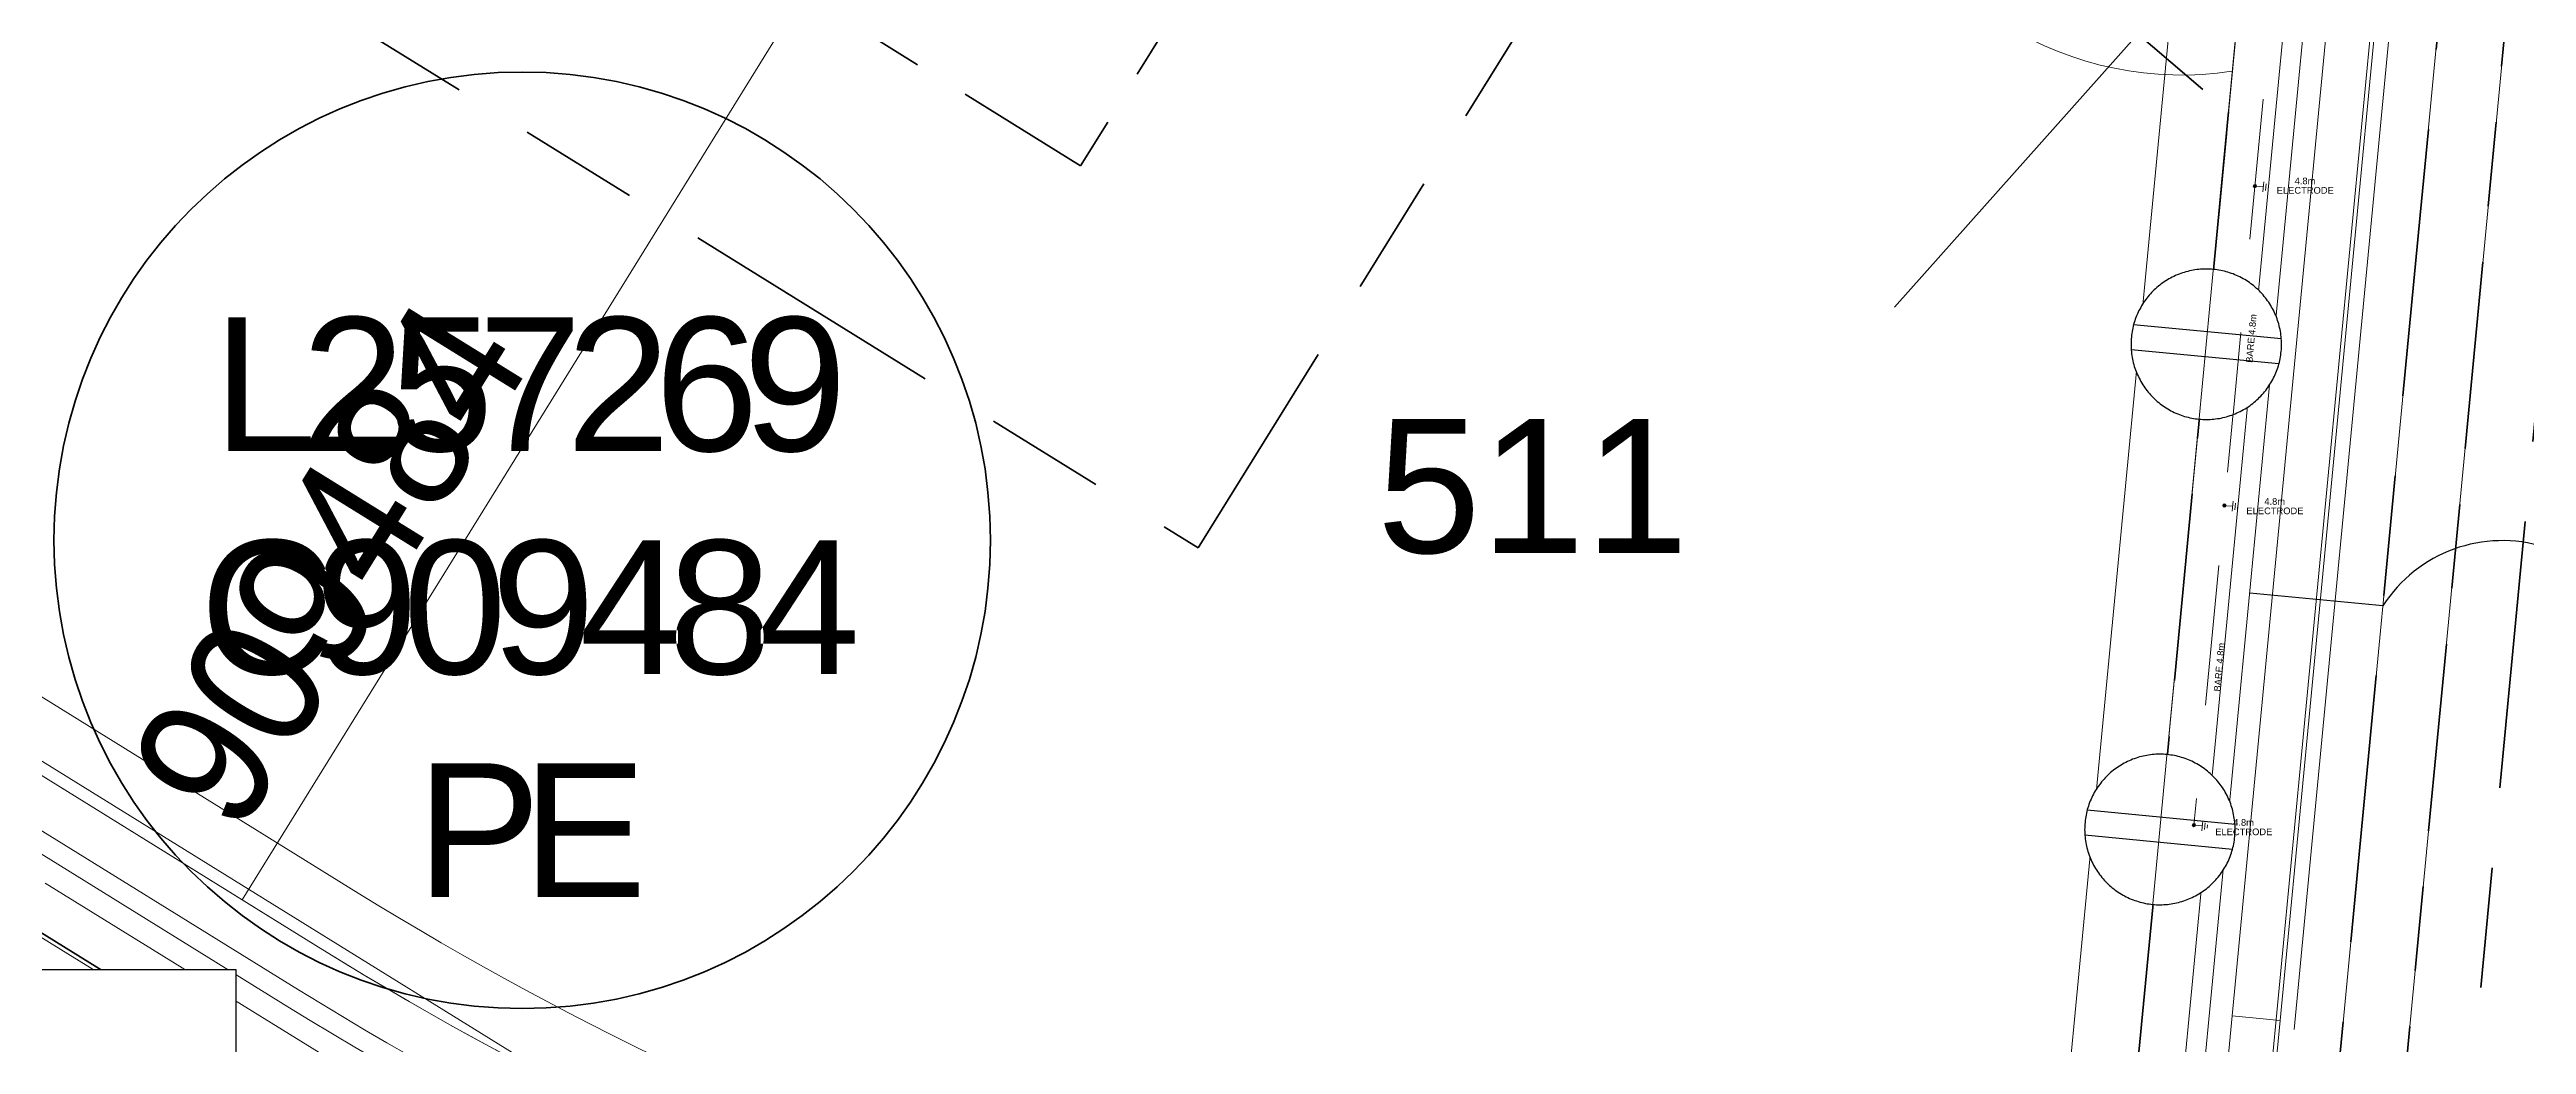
# Model space of a CAD drawing. Header units: metres. Extents: x 0 to 309348, y 0 to 6272736.
# Drawn here: x 308978.92 to 309015.95, y 6271904.44 to 6271919.31 of the extents above; entities that cross this region are included whole.
import ezdxf
from ezdxf.enums import TextEntityAlignment as Align

# ---------------------------------------------------------------- set-up
doc = ezdxf.new("R2010")
doc.units = ezdxf.units.M
for name, pattern in [('Cable Exist UG', [8.2, 4, -1.2, 1.8, -1.2]), ('Dash', [5, 3, -2]), ('PHANTOM', [2.5, 1.25, -0.25, 0.25, -0.25, 0.25, -0.25])]:
    doc.linetypes.add(name, pattern=pattern)
doc.layers.get('0').update_dxf_attribs({"color": 6})
for name, color, linetype, lineweight in [('_User Miscellaneous1', 30, 'Continuous', 13), ('_User Miscellaneous7', 3, 'Continuous', 13), ('_User Miscellaneous9', 211, 'Continuous', 13), ('_User_HV_Exist', 1, 'Continuous', 35), ('_User_LV_Exist', 5, 'Continuous', 35), ('Cadastre Developer_SP_NEW', 92, 'Continuous', 15)]:
    doc.layers.add(name, color=color, linetype=linetype, lineweight=lineweight)
doc.layers.add('_User Miscellaneous10', color=252, linetype='Continuous', lineweight=13, plot=False, transparency=0.85)
for name, color, linetype in [('Equip_SP_LV_NEW', 2, 'Continuous'), ('Services_SP_NEW_R4', 2, 'Continuous'), ('SupportsUG_SP_LV_SL_NEW', 2, 'Continuous')]:
    doc.layers.add(name, color=color, linetype=linetype)
doc.styles.add('ARIAL', font='arial.ttf', dxfattribs={"height": 2})
doc.styles.get("Standard").update_dxf_attribs({"font": 'arial.ttf'})
doc.linetypes.add('Cable 4', pattern='A,5.25,-0.1,["o",Standard,S=2,R=0,X=0.2,Y=-0.7],-2', length=7.35)
doc.linetypes.add('IE Trench HV', pattern='A,5,-0.2,["/",Standard,S=2,R=0,X=0.5,Y=-1],-2', length=7.2)

# ---------------------------------------------------------------- blocks, each defined once
blk = doc.blocks.new('*U335')
at = {"layer": 'Equip_SP_LV_NEW', "flags": 9}
for tag, p in [('ACTUAL_STATUS', (0, 0)), ('CONSTRUCTED_VOLTAGE', (0, -0.2)), ('NO_PHASES', (0, -0.4)), ('OPERATING_VOLTAGE', (0, -0.6)), ('ORIENTATION', (0, -0.8)), ('OWNED_BY', (0, -1)), ('STATE', (0, -1.2)), ('SWITCH_TYPE', (0, -1.4)), ('USAGE', (0, -1.6)), ('NOTES', (0, -1.8))]:
    blk.add_attdef(tag, text='', height=0.2, dxfattribs=at).set_placement(p, align=Align.MIDDLE_LEFT)
at = {"layer": 'Equip_SP_LV_NEW', "flags": 1}
blk.add_attdef('Z', (0, 0), '', height=0.2, dxfattribs=at)
blk.add_wipeout([(0.24, 2.507), (0.267, 2.505), (0.295, 2.503), (0.322, 2.502), (0.35, 2.502), (0.377, 2.502), (0.405, 2.503), (0.433, 2.505), (0.46, 2.508), (0.487, 2.511), (0.515, 2.515), (0.542, 2.519), (0.569, 2.524), (0.596, 2.53), (0.623, 2.536), (0.65, 2.543), (0.676, 2.551), (0.703, 2.56), (0.729, 2.569), (0.754, 2.578), (0.78, 2.589), (0.805, 2.6), (0.83, 2.611), (0.855, 2.623), (0.88, 2.636), (0.904, 2.65), (0.928, 2.664), (0.951, 2.678), (0.974, 2.693), (0.997, 2.709), (1.019, 2.725), (1.041, 2.742), (1.063, 2.759), (1.084, 2.777), (1.104, 2.795), (1.125, 2.814), (1.144, 2.834), (1.164, 2.853), (1.182, 2.874), (1.201, 2.895), (1.218, 2.916), (1.235, 2.937), (1.252, 2.959), (1.268, 2.982), (1.284, 3.005), (1.299, 3.028), (1.313, 3.051), (1.327, 3.075), (1.34, 3.099), (1.353, 3.124), (1.365, 3.149), (1.376, 3.174), (1.387, 3.199), (1.397, 3.225), (1.407, 3.251), (1.416, 3.277), (1.424, 3.303), (1.432, 3.33), (1.439, 3.357), (1.445, 3.384), (1.451, 3.411), (1.456, 3.438), (1.46, 3.465), (1.463, 3.492), (1.466, 3.52), (1.469, 3.547), (1.47, 3.575), (1.471, 3.603), (1.472, 3.63), (1.471, 3.658), (1.47, 3.685), (1.468, 3.713), (1.466, 3.74), (1.463, 3.768), (1.459, 3.795), (1.454, 3.822), (1.449, 3.85), (1.443, 3.877), (1.437, 3.903), (1.43, 3.93), (1.422, 3.957), (1.414, 3.983), (1.405, 4.009), (1.395, 4.035), (1.385, 4.06), (1.374, 4.086), (1.362, 4.111), (1.35, 4.136), (1.337, 4.16), (1.324, 4.184), (1.31, 4.208), (1.295, 4.231), (1.28, 4.255), (1.264, 4.277), (1.248, 4.3), (1.231, 4.322), (1.214, 4.343), (1.196, 4.364), (1.178, 4.385), (1.159, 4.405), (1.14, 4.425), (1.12, 4.444), (1.1, 4.463), (1.079, 4.481), (1.058, 4.499), (1.036, 4.516), (1.014, 4.532), (0.992, 4.549), (0.969, 4.564), (0.946, 4.579), (0.922, 4.593), (0.898, 4.607), (0.874, 4.621), (0.849, 4.633), (0.825, 4.645), (0.799, 4.657), (0.774, 4.667), (0.748, 4.678), (0.722, 4.687), (0.696, 4.696), (0.67, 4.704), (0.643, 4.712), (0.617, 4.719), (0.59, 4.725), (0.563, 4.731), (0.536, 4.736), (0.508, 4.74), (0.481, 4.744), (0.454, 4.747), (0.426, 4.749), (0.398, 4.751), (0.371, 4.752), (0.343, 4.752), (0.316, 4.751), (0.288, 4.75), (0.26, 4.749), (0.233, 4.746), (0.206, 4.743), (0.178, 4.739), (0.151, 4.735), (0.124, 4.73), (0.097, 4.724), (0.07, 4.717), (0.043, 4.71), (0.017, 4.702), (-0.009, 4.694), (-0.036, 4.685), (-0.061, 4.675), (-0.087, 4.665), (-0.112, 4.654), (-0.137, 4.642), (-0.162, 4.63), (-0.187, 4.617), (-0.211, 4.604), (-0.235, 4.59), (-0.258, 4.576), (-0.281, 4.56), (-0.304, 4.545), (-0.326, 4.528), (-0.348, 4.512), (-0.37, 4.494), (-0.391, 4.477), (-0.411, 4.458), (-0.432, 4.439), (-0.451, 4.42), (-0.471, 4.4), (-0.489, 4.38), (-0.507, 4.359), (-0.525, 4.338), (-0.542, 4.316), (-0.559, 4.294), (-0.575, 4.272), (-0.591, 4.249), (-0.606, 4.226), (-0.62, 4.202), (-0.634, 4.178), (-0.647, 4.154), (-0.66, 4.13), (-0.672, 4.105), (-0.683, 4.08), (-0.694, 4.054), (-0.704, 4.029), (-0.714, 4.003), (-0.723, 3.977), (-0.731, 3.95), (-0.739, 3.924), (-0.746, 3.897), (-0.752, 3.87), (-0.758, 3.843), (-0.762, 3.816), (-0.767, 3.789), (-0.77, 3.761), (-0.773, 3.734), (-0.776, 3.706), (-0.777, 3.679), (-0.778, 3.651), (-0.778, 3.624), (-0.778, 3.596), (-0.777, 3.568), (-0.775, 3.541), (-0.773, 3.513), (-0.77, 3.486), (-0.766, 3.459), (-0.761, 3.431), (-0.756, 3.404), (-0.75, 3.377), (-0.744, 3.35), (-0.737, 3.324), (-0.729, 3.297), (-0.721, 3.271), (-0.712, 3.245), (-0.702, 3.219), (-0.692, 3.193), (-0.681, 3.168), (-0.669, 3.143), (-0.657, 3.118), (-0.644, 3.094), (-0.631, 3.069), (-0.617, 3.046), (-0.602, 3.022), (-0.587, 2.999), (-0.571, 2.976), (-0.555, 2.954), (-0.538, 2.932), (-0.521, 2.911), (-0.503, 2.89), (-0.485, 2.869), (-0.466, 2.849), (-0.447, 2.829), (-0.427, 2.81), (-0.407, 2.791), (-0.386, 2.773), (-0.365, 2.755), (-0.343, 2.738), (-0.321, 2.721), (-0.299, 2.705), (-0.276, 2.69), (-0.253, 2.675), (-0.229, 2.66), (-0.205, 2.646), (-0.181, 2.633), (-0.156, 2.62), (-0.132, 2.608), (-0.106, 2.597), (-0.081, 2.586), (-0.055, 2.576), (-0.029, 2.567), (-0.003, 2.558), (0.023, 2.549), (0.05, 2.542), (0.076, 2.535), (0.103, 2.528), (0.13, 2.523), (0.157, 2.518), (0.185, 2.514), (0.212, 2.51)]).dxf.layer = 'Equip_SP_LV_NEW'
at = {"layer": 'Equip_SP_LV_NEW'}
for p, q in [((1.469, 3.708), (-0.74, 3.919)), ((1.433, 3.335), (-0.777, 3.546))]:
    blk.add_line(p, q, dxfattribs=at)
at = {"layer": 'Equip_SP_LV_NEW', "flags": 128}
blk.add_lwpolyline([(-0.773, 3.734), (-0.776, 3.706), (-0.777, 3.679), (-0.778, 3.651), (-0.778, 3.624), (-0.778, 3.596), (-0.777, 3.568), (-0.775, 3.541), (-0.773, 3.513), (-0.77, 3.486), (-0.766, 3.459), (-0.761, 3.431), (-0.756, 3.404), (-0.75, 3.377), (-0.744, 3.35), (-0.737, 3.324), (-0.729, 3.297), (-0.721, 3.271), (-0.712, 3.245), (-0.702, 3.219), (-0.692, 3.193), (-0.681, 3.168), (-0.669, 3.143), (-0.657, 3.118), (-0.644, 3.094), (-0.631, 3.069), (-0.617, 3.046), (-0.602, 3.022), (-0.587, 2.999), (-0.571, 2.976), (-0.555, 2.954), (-0.538, 2.932), (-0.521, 2.911), (-0.503, 2.89), (-0.485, 2.869), (-0.466, 2.849), (-0.447, 2.829), (-0.427, 2.81), (-0.407, 2.791), (-0.386, 2.773), (-0.365, 2.755), (-0.343, 2.738), (-0.321, 2.721), (-0.299, 2.705), (-0.276, 2.69), (-0.253, 2.675), (-0.229, 2.66), (-0.205, 2.646), (-0.181, 2.633), (-0.156, 2.62), (-0.132, 2.608), (-0.106, 2.597), (-0.081, 2.586), (-0.055, 2.576), (-0.029, 2.567), (-0.003, 2.558), (0.023, 2.549), (0.05, 2.542), (0.076, 2.535), (0.103, 2.528), (0.13, 2.523), (0.157, 2.518), (0.185, 2.514), (0.212, 2.51), (0.24, 2.507), (0.267, 2.505), (0.295, 2.503), (0.322, 2.502), (0.35, 2.502), (0.377, 2.502), (0.405, 2.503), (0.433, 2.505), (0.46, 2.508), (0.487, 2.511), (0.515, 2.515), (0.542, 2.519), (0.569, 2.524), (0.596, 2.53), (0.623, 2.536), (0.65, 2.543), (0.676, 2.551), (0.703, 2.56), (0.729, 2.569), (0.754, 2.578), (0.78, 2.589), (0.805, 2.6), (0.83, 2.611), (0.855, 2.623), (0.88, 2.636), (0.904, 2.65), (0.928, 2.664), (0.951, 2.678), (0.974, 2.693), (0.997, 2.709), (1.019, 2.725), (1.041, 2.742), (1.063, 2.759), (1.084, 2.777), (1.104, 2.795), (1.125, 2.814), (1.144, 2.834), (1.164, 2.853), (1.182, 2.874), (1.201, 2.895), (1.218, 2.916), (1.235, 2.937), (1.252, 2.959), (1.268, 2.982), (1.284, 3.005), (1.299, 3.028), (1.313, 3.051), (1.327, 3.075), (1.34, 3.099), (1.353, 3.124), (1.365, 3.149), (1.376, 3.174), (1.387, 3.199), (1.397, 3.225), (1.407, 3.251), (1.416, 3.277), (1.424, 3.303), (1.432, 3.33), (1.439, 3.357), (1.445, 3.384), (1.451, 3.411), (1.456, 3.438), (1.46, 3.465), (1.463, 3.492), (1.466, 3.52), (1.469, 3.547), (1.47, 3.575), (1.471, 3.603), (1.472, 3.63), (1.471, 3.658), (1.47, 3.685), (1.468, 3.713), (1.466, 3.74), (1.463, 3.768), (1.459, 3.795), (1.454, 3.822), (1.449, 3.85), (1.443, 3.877), (1.437, 3.903), (1.43, 3.93), (1.422, 3.957), (1.414, 3.983), (1.405, 4.009), (1.395, 4.035), (1.385, 4.06), (1.374, 4.086), (1.362, 4.111), (1.35, 4.136), (1.337, 4.16), (1.324, 4.184), (1.31, 4.208), (1.295, 4.231), (1.28, 4.255), (1.264, 4.277), (1.248, 4.3), (1.231, 4.322), (1.214, 4.343), (1.196, 4.364), (1.178, 4.385), (1.159, 4.405), (1.14, 4.425), (1.12, 4.444), (1.1, 4.463), (1.079, 4.481), (1.058, 4.499), (1.036, 4.516), (1.014, 4.532), (0.992, 4.549), (0.969, 4.564), (0.946, 4.579), (0.922, 4.593), (0.898, 4.607), (0.874, 4.621), (0.849, 4.633), (0.825, 4.645), (0.799, 4.657), (0.774, 4.667), (0.748, 4.678), (0.722, 4.687), (0.696, 4.696), (0.67, 4.704), (0.643, 4.712), (0.617, 4.719), (0.59, 4.725), (0.563, 4.731), (0.536, 4.736), (0.508, 4.74), (0.481, 4.744), (0.454, 4.747), (0.426, 4.749), (0.398, 4.751), (0.371, 4.752), (0.343, 4.752), (0.316, 4.751), (0.288, 4.75), (0.26, 4.749), (0.233, 4.746), (0.206, 4.743), (0.178, 4.739), (0.151, 4.735), (0.124, 4.73), (0.097, 4.724), (0.07, 4.717), (0.043, 4.71), (0.017, 4.702), (-0.009, 4.694), (-0.036, 4.685), (-0.061, 4.675), (-0.087, 4.665), (-0.112, 4.654), (-0.137, 4.642), (-0.162, 4.63), (-0.187, 4.617), (-0.211, 4.604), (-0.235, 4.59), (-0.258, 4.576), (-0.281, 4.56), (-0.304, 4.545), (-0.326, 4.528), (-0.348, 4.512), (-0.37, 4.494), (-0.391, 4.477), (-0.411, 4.458), (-0.432, 4.439), (-0.451, 4.42), (-0.471, 4.4), (-0.489, 4.38), (-0.507, 4.359), (-0.525, 4.338), (-0.542, 4.316), (-0.559, 4.294), (-0.575, 4.272), (-0.591, 4.249), (-0.606, 4.226), (-0.62, 4.202), (-0.634, 4.178), (-0.647, 4.154), (-0.66, 4.13), (-0.672, 4.105), (-0.683, 4.08), (-0.694, 4.054), (-0.704, 4.029), (-0.714, 4.003), (-0.723, 3.977), (-0.731, 3.95), (-0.739, 3.924), (-0.746, 3.897), (-0.752, 3.87), (-0.758, 3.843), (-0.762, 3.816), (-0.767, 3.789), (-0.77, 3.761)], close=True, dxfattribs=at)
blk = doc.blocks.new('*U336')
at = {"layer": 'Equip_SP_LV_NEW', "flags": 9}
for tag, p in [('ACTUAL_STATUS', (0, 0)), ('CONSTRUCTED_VOLTAGE', (0, -0.2)), ('NO_PHASES', (0, -0.4)), ('OPERATING_VOLTAGE', (0, -0.6)), ('ORIENTATION', (0, -0.8)), ('OWNED_BY', (0, -1)), ('STATE', (0, -1.2)), ('SWITCH_TYPE', (0, -1.4)), ('USAGE', (0, -1.6)), ('NOTES', (0, -1.8))]:
    blk.add_attdef(tag, text='', height=0.2, dxfattribs=at).set_placement(p, align=Align.MIDDLE_LEFT)
at = {"layer": 'Equip_SP_LV_NEW', "flags": 1}
blk.add_attdef('Z', (0, 0), '', height=0.2, dxfattribs=at)
blk.add_wipeout([(-0.24, -2.507), (-0.267, -2.505), (-0.295, -2.503), (-0.322, -2.502), (-0.35, -2.502), (-0.377, -2.502), (-0.405, -2.503), (-0.433, -2.505), (-0.46, -2.508), (-0.487, -2.511), (-0.515, -2.515), (-0.542, -2.519), (-0.569, -2.524), (-0.596, -2.53), (-0.623, -2.536), (-0.65, -2.543), (-0.676, -2.551), (-0.703, -2.56), (-0.729, -2.569), (-0.754, -2.578), (-0.78, -2.589), (-0.805, -2.6), (-0.83, -2.611), (-0.855, -2.623), (-0.88, -2.636), (-0.904, -2.65), (-0.928, -2.664), (-0.951, -2.678), (-0.974, -2.693), (-0.997, -2.709), (-1.019, -2.725), (-1.041, -2.742), (-1.063, -2.759), (-1.084, -2.777), (-1.104, -2.795), (-1.125, -2.814), (-1.144, -2.834), (-1.164, -2.853), (-1.182, -2.874), (-1.201, -2.895), (-1.218, -2.916), (-1.235, -2.937), (-1.252, -2.959), (-1.268, -2.982), (-1.284, -3.005), (-1.299, -3.028), (-1.313, -3.051), (-1.327, -3.075), (-1.34, -3.099), (-1.353, -3.124), (-1.365, -3.149), (-1.376, -3.174), (-1.387, -3.199), (-1.397, -3.225), (-1.407, -3.251), (-1.416, -3.277), (-1.424, -3.303), (-1.432, -3.33), (-1.439, -3.357), (-1.445, -3.384), (-1.451, -3.411), (-1.456, -3.438), (-1.46, -3.465), (-1.463, -3.492), (-1.466, -3.52), (-1.469, -3.547), (-1.47, -3.575), (-1.471, -3.603), (-1.472, -3.63), (-1.471, -3.658), (-1.47, -3.685), (-1.468, -3.713), (-1.466, -3.74), (-1.463, -3.768), (-1.459, -3.795), (-1.454, -3.822), (-1.449, -3.85), (-1.443, -3.877), (-1.437, -3.903), (-1.43, -3.93), (-1.422, -3.957), (-1.414, -3.983), (-1.405, -4.009), (-1.395, -4.035), (-1.385, -4.06), (-1.374, -4.086), (-1.362, -4.111), (-1.35, -4.136), (-1.337, -4.16), (-1.324, -4.184), (-1.31, -4.208), (-1.295, -4.231), (-1.28, -4.255), (-1.264, -4.277), (-1.248, -4.3), (-1.231, -4.322), (-1.214, -4.343), (-1.196, -4.364), (-1.178, -4.385), (-1.159, -4.405), (-1.14, -4.425), (-1.12, -4.444), (-1.1, -4.463), (-1.079, -4.481), (-1.058, -4.499), (-1.036, -4.516), (-1.014, -4.532), (-0.992, -4.549), (-0.969, -4.564), (-0.946, -4.579), (-0.922, -4.593), (-0.898, -4.607), (-0.874, -4.621), (-0.849, -4.633), (-0.825, -4.645), (-0.799, -4.657), (-0.774, -4.667), (-0.748, -4.678), (-0.722, -4.687), (-0.696, -4.696), (-0.67, -4.704), (-0.643, -4.712), (-0.617, -4.719), (-0.59, -4.725), (-0.563, -4.731), (-0.536, -4.736), (-0.508, -4.74), (-0.481, -4.744), (-0.454, -4.747), (-0.426, -4.749), (-0.398, -4.751), (-0.371, -4.752), (-0.343, -4.752), (-0.316, -4.751), (-0.288, -4.75), (-0.26, -4.749), (-0.233, -4.746), (-0.206, -4.743), (-0.178, -4.739), (-0.151, -4.735), (-0.124, -4.73), (-0.097, -4.724), (-0.07, -4.717), (-0.043, -4.71), (-0.017, -4.702), (0.009, -4.694), (0.036, -4.685), (0.061, -4.675), (0.087, -4.665), (0.112, -4.654), (0.137, -4.642), (0.162, -4.63), (0.187, -4.617), (0.211, -4.604), (0.235, -4.59), (0.258, -4.576), (0.281, -4.56), (0.304, -4.545), (0.326, -4.528), (0.348, -4.512), (0.37, -4.494), (0.391, -4.477), (0.411, -4.458), (0.432, -4.439), (0.451, -4.42), (0.471, -4.4), (0.489, -4.38), (0.507, -4.359), (0.525, -4.338), (0.542, -4.316), (0.559, -4.294), (0.575, -4.272), (0.591, -4.249), (0.606, -4.226), (0.62, -4.202), (0.634, -4.178), (0.647, -4.154), (0.66, -4.13), (0.672, -4.105), (0.683, -4.08), (0.694, -4.054), (0.704, -4.029), (0.714, -4.003), (0.723, -3.977), (0.731, -3.95), (0.739, -3.924), (0.746, -3.897), (0.752, -3.87), (0.758, -3.843), (0.762, -3.816), (0.767, -3.789), (0.77, -3.761), (0.773, -3.734), (0.776, -3.706), (0.777, -3.679), (0.778, -3.651), (0.778, -3.624), (0.778, -3.596), (0.777, -3.568), (0.775, -3.541), (0.773, -3.513), (0.77, -3.486), (0.766, -3.459), (0.761, -3.431), (0.756, -3.404), (0.75, -3.377), (0.744, -3.35), (0.737, -3.324), (0.729, -3.297), (0.721, -3.271), (0.712, -3.245), (0.702, -3.219), (0.692, -3.193), (0.681, -3.168), (0.669, -3.143), (0.657, -3.118), (0.644, -3.094), (0.631, -3.069), (0.617, -3.046), (0.602, -3.022), (0.587, -2.999), (0.571, -2.976), (0.555, -2.954), (0.538, -2.932), (0.521, -2.911), (0.503, -2.89), (0.485, -2.869), (0.466, -2.849), (0.447, -2.829), (0.427, -2.81), (0.407, -2.791), (0.386, -2.773), (0.365, -2.755), (0.343, -2.738), (0.321, -2.721), (0.299, -2.705), (0.276, -2.69), (0.253, -2.675), (0.229, -2.66), (0.205, -2.646), (0.181, -2.633), (0.156, -2.62), (0.132, -2.608), (0.106, -2.597), (0.081, -2.586), (0.055, -2.576), (0.029, -2.567), (0.003, -2.558), (-0.023, -2.549), (-0.05, -2.542), (-0.076, -2.535), (-0.103, -2.528), (-0.13, -2.523), (-0.157, -2.518), (-0.185, -2.514), (-0.212, -2.51)]).dxf.layer = 'Equip_SP_LV_NEW'
at = {"layer": 'Equip_SP_LV_NEW'}
for p, q in [((-1.433, -3.335), (0.777, -3.546)), ((-1.469, -3.708), (0.74, -3.919))]:
    blk.add_line(p, q, dxfattribs=at)
at = {"layer": 'Equip_SP_LV_NEW', "flags": 128}
blk.add_lwpolyline([(0.773, -3.734), (0.776, -3.706), (0.777, -3.679), (0.778, -3.651), (0.778, -3.624), (0.778, -3.596), (0.777, -3.568), (0.775, -3.541), (0.773, -3.513), (0.77, -3.486), (0.766, -3.459), (0.761, -3.431), (0.756, -3.404), (0.75, -3.377), (0.744, -3.35), (0.737, -3.324), (0.729, -3.297), (0.721, -3.271), (0.712, -3.245), (0.702, -3.219), (0.692, -3.193), (0.681, -3.168), (0.669, -3.143), (0.657, -3.118), (0.644, -3.094), (0.631, -3.069), (0.617, -3.046), (0.602, -3.022), (0.587, -2.999), (0.571, -2.976), (0.555, -2.954), (0.538, -2.932), (0.521, -2.911), (0.503, -2.89), (0.485, -2.869), (0.466, -2.849), (0.447, -2.829), (0.427, -2.81), (0.407, -2.791), (0.386, -2.773), (0.365, -2.755), (0.343, -2.738), (0.321, -2.721), (0.299, -2.705), (0.276, -2.69), (0.253, -2.675), (0.229, -2.66), (0.205, -2.646), (0.181, -2.633), (0.156, -2.62), (0.132, -2.608), (0.106, -2.597), (0.081, -2.586), (0.055, -2.576), (0.029, -2.567), (0.003, -2.558), (-0.023, -2.549), (-0.05, -2.542), (-0.076, -2.535), (-0.103, -2.528), (-0.13, -2.523), (-0.157, -2.518), (-0.185, -2.514), (-0.212, -2.51), (-0.24, -2.507), (-0.267, -2.505), (-0.295, -2.503), (-0.322, -2.502), (-0.35, -2.502), (-0.377, -2.502), (-0.405, -2.503), (-0.433, -2.505), (-0.46, -2.508), (-0.487, -2.511), (-0.515, -2.515), (-0.542, -2.519), (-0.569, -2.524), (-0.596, -2.53), (-0.623, -2.536), (-0.65, -2.543), (-0.676, -2.551), (-0.703, -2.56), (-0.729, -2.569), (-0.754, -2.578), (-0.78, -2.589), (-0.805, -2.6), (-0.83, -2.611), (-0.855, -2.623), (-0.88, -2.636), (-0.904, -2.65), (-0.928, -2.664), (-0.951, -2.678), (-0.974, -2.693), (-0.997, -2.709), (-1.019, -2.725), (-1.041, -2.742), (-1.063, -2.759), (-1.084, -2.777), (-1.104, -2.795), (-1.125, -2.814), (-1.144, -2.834), (-1.164, -2.853), (-1.182, -2.874), (-1.201, -2.895), (-1.218, -2.916), (-1.235, -2.937), (-1.252, -2.959), (-1.268, -2.982), (-1.284, -3.005), (-1.299, -3.028), (-1.313, -3.051), (-1.327, -3.075), (-1.34, -3.099), (-1.353, -3.124), (-1.365, -3.149), (-1.376, -3.174), (-1.387, -3.199), (-1.397, -3.225), (-1.407, -3.251), (-1.416, -3.277), (-1.424, -3.303), (-1.432, -3.33), (-1.439, -3.357), (-1.445, -3.384), (-1.451, -3.411), (-1.456, -3.438), (-1.46, -3.465), (-1.463, -3.492), (-1.466, -3.52), (-1.469, -3.547), (-1.47, -3.575), (-1.471, -3.603), (-1.472, -3.63), (-1.471, -3.658), (-1.47, -3.685), (-1.468, -3.713), (-1.466, -3.74), (-1.463, -3.768), (-1.459, -3.795), (-1.454, -3.822), (-1.449, -3.85), (-1.443, -3.877), (-1.437, -3.903), (-1.43, -3.93), (-1.422, -3.957), (-1.414, -3.983), (-1.405, -4.009), (-1.395, -4.035), (-1.385, -4.06), (-1.374, -4.086), (-1.362, -4.111), (-1.35, -4.136), (-1.337, -4.16), (-1.324, -4.184), (-1.31, -4.208), (-1.295, -4.231), (-1.28, -4.255), (-1.264, -4.277), (-1.248, -4.3), (-1.231, -4.322), (-1.214, -4.343), (-1.196, -4.364), (-1.178, -4.385), (-1.159, -4.405), (-1.14, -4.425), (-1.12, -4.444), (-1.1, -4.463), (-1.079, -4.481), (-1.058, -4.499), (-1.036, -4.516), (-1.014, -4.532), (-0.992, -4.549), (-0.969, -4.564), (-0.946, -4.579), (-0.922, -4.593), (-0.898, -4.607), (-0.874, -4.621), (-0.849, -4.633), (-0.825, -4.645), (-0.799, -4.657), (-0.774, -4.667), (-0.748, -4.678), (-0.722, -4.687), (-0.696, -4.696), (-0.67, -4.704), (-0.643, -4.712), (-0.617, -4.719), (-0.59, -4.725), (-0.563, -4.731), (-0.536, -4.736), (-0.508, -4.74), (-0.481, -4.744), (-0.454, -4.747), (-0.426, -4.749), (-0.398, -4.751), (-0.371, -4.752), (-0.343, -4.752), (-0.316, -4.751), (-0.288, -4.75), (-0.26, -4.749), (-0.233, -4.746), (-0.206, -4.743), (-0.178, -4.739), (-0.151, -4.735), (-0.124, -4.73), (-0.097, -4.724), (-0.07, -4.717), (-0.043, -4.71), (-0.017, -4.702), (0.009, -4.694), (0.036, -4.685), (0.061, -4.675), (0.087, -4.665), (0.112, -4.654), (0.137, -4.642), (0.162, -4.63), (0.187, -4.617), (0.211, -4.604), (0.235, -4.59), (0.258, -4.576), (0.281, -4.56), (0.304, -4.545), (0.326, -4.528), (0.348, -4.512), (0.37, -4.494), (0.391, -4.477), (0.411, -4.458), (0.432, -4.439), (0.451, -4.42), (0.471, -4.4), (0.489, -4.38), (0.507, -4.359), (0.525, -4.338), (0.542, -4.316), (0.559, -4.294), (0.575, -4.272), (0.591, -4.249), (0.606, -4.226), (0.62, -4.202), (0.634, -4.178), (0.647, -4.154), (0.66, -4.13), (0.672, -4.105), (0.683, -4.08), (0.694, -4.054), (0.704, -4.029), (0.714, -4.003), (0.723, -3.977), (0.731, -3.95), (0.739, -3.924), (0.746, -3.897), (0.752, -3.87), (0.758, -3.843), (0.762, -3.816), (0.767, -3.789), (0.77, -3.761)], close=True, dxfattribs=at)
blk = doc.blocks.new('EARTH ELECTRODE-(SCALE-PMS LAYOUTS)')
h = blk.add_hatch(color=256)
h.dxf.hatch_style = 1
h.paths.add_polyline_path([(0.025, 0, 1), (-0.025, 0, 1)])
h = blk.add_hatch(color=256)
h.dxf.hatch_style = 1
h.paths.add_polyline_path([(0.025, 0, 1), (-0.025, 0, 1)])
for p, q in [((-0.075, -0.125), (0.075, -0.125)), ((-0.05, -0.1625), (0.05, -0.1625)), ((-0.025, -0.2), (0.025, -0.2)), ((0, -0.025), (0, -0.125))]:
    blk.add_line(p, q)
blk.add_circle((0, 0), 0.025)
blk = doc.blocks.new('*U279')
at = {"width": 0.9, "flags": 8}
blk.add_attdef('ASSET_NUM', text='', height=2, dxfattribs=at).set_placement((4, 2), align=Align.MIDDLE_LEFT)
at = {"flags": 1}
blk.add_attdef('Z', (-2.351, -1.813), '', height=0.2, rotation=270, dxfattribs=at)
at = {"flags": 9}
for tag, p in [('NOTES', (-2, -1.813)), ('SUBURB', (-1.8, -1.813)), ('STREETNAME', (-1.6, -1.813)), ('LOCATION', (-1.4, -1.813)), ('LEGEND', (-1.2, -1.813)), ('USAGE', (-1, -1.813)), ('STATE', (-0.8, -1.813)), ('OWNED_BY', (-0.6, -1.813)), ('COLUMN_TYPE', (-0.4, -1.813)), ('STREET_CODE', (-0.2, -1.813)), ('STRUCTURE_PLANT_NUMBER', (0.031, -1.813))]:
    blk.add_attdef(tag, text='', height=0.2, rotation=270, dxfattribs=at).set_placement(p, align=Align.MIDDLE_LEFT)
at = {"ltscale": 10}
blk.add_wipeout([(-1.5, -1.5), (-1.5, 1.5), (1.5, 1.5), (1.5, -1.5)], dxfattribs=at)
blk.add_lwpolyline([(-1.5, 1.5), (-1.5, -1.5), (1.5, -1.5), (1.5, 1.5)], close=True)

msp = doc.modelspace()

# ---------------------------------------------------------------- linework, layer by layer
at = {"layer": '_User Miscellaneous1', "ltscale": 0.75}
for p, q in [((309013.9195, 6271929.70381), (309011.54651, 6271904.86649)), ((309014.63624, 6271929.63533), (309012.26325, 6271904.79801)), ((308983.11864, 6271904.215), (308978.84974, 6271906.84838)), ((308982.76306, 6271903.58837), (308978.47114, 6271906.23595)), ((309011.54651, 6271904.86649), (309011.2162, 6271901.4092)), ((309011.54651, 6271904.86649), (309011.90488, 6271904.83225)), ((309012.26325, 6271904.79801), (309011.90457, 6271901.04384)), ((309012.26325, 6271904.79801), (309011.90488, 6271904.83225))]:
    msp.add_line(p, q, dxfattribs=at)
at = {"layer": '_User Miscellaneous10', "flags": 128}
for points in [[(308899.20063, 6272060.18509), (308875.25525, 6272042.00431), (309012.68734, 6271956.86647), (309014.66188, 6271951.56658, 0.0431794), (309012.56785, 6271940.16001), (309010.95729, 6271923.30288), (309008.97899, 6271902.59662), (309005.24894, 6271899.51716, -0.11791701), (308983.53033, 6271906.70142), (308936.03499, 6271936.12432), (308895.88063, 6271960.99956), (308825.77119, 6272004.43167)], [(308899.80534, 6272059.38864), (308877.0191, 6272042.08796), (309013.50493, 6271957.53632), (309015.71212, 6271951.61196, 0.04439541), (309013.56332, 6271940.0649), (309011.95276, 6271923.20777), (309009.93506, 6271902.08918), (309005.57276, 6271898.48774, -0.11998759), (308983.00406, 6271905.85111), (308935.50836, 6271935.27423), (308895.354, 6271960.14946), (308825.82868, 6272003.21972)], [(308900.41005, 6272058.5922), (308878.78295, 6272042.1716), (309014.32251, 6271958.20617), (309016.76332, 6271951.65478, 0.04564039), (309014.55878, 6271939.96979), (309012.94823, 6271923.11266), (309010.89113, 6271901.58173), (309005.90019, 6271897.4613, -0.12199489), (308982.47779, 6271905.00079), (308934.98173, 6271934.42413), (308894.82738, 6271959.29936), (308825.88616, 6272002.00777)], [(308901.01476, 6272057.79575), (308880.54681, 6272042.25525), (309015.1401, 6271958.87602), (309017.81548, 6271951.695, 0.04691551), (309015.55425, 6271939.87468), (309013.9437, 6271923.01755), (309011.84721, 6271901.07429), (309006.2311, 6271896.43774, -0.1239421), (308981.95152, 6271904.15047), (308934.45511, 6271933.57403), (308894.30075, 6271958.44927), (308825.94364, 6272000.79583)], [(308901.61947, 6272056.99931), (308882.31066, 6272042.3389), (309015.95768, 6271959.54587), (309018.86864, 6271951.73254, 0.04822202), (309016.54972, 6271939.77957), (309014.93916, 6271922.92244), (309012.80328, 6271900.56684), (309006.56538, 6271895.41695, -0.12583219), (308981.42524, 6271903.30015), (308933.92848, 6271932.72394), (308893.77412, 6271957.59917), (308826.00113, 6271999.58388)], [(308902.22418, 6272056.20286), (308884.07452, 6272042.42254), (309016.77527, 6271960.21572), (309019.92283, 6271951.76733, 0.04956123), (309017.54518, 6271939.68446), (309015.93463, 6271922.82733), (309013.75935, 6271900.0594), (309006.90291, 6271894.39885, -0.12766792), (308980.89897, 6271902.44984), (308933.40185, 6271931.87384), (308893.2475, 6271956.74907), (308826.05861, 6271998.37193)]]:
    msp.add_lwpolyline(points, format="xyb", dxfattribs=at)
at = {"layer": '_User Miscellaneous10', "color": 4, "flags": 128}
msp.add_lwpolyline([(308900.22864, 6272058.83113), (308878.2538, 6272042.14651), (309014.07724, 6271958.00521), (309016.44786, 6271951.64221, 0.04526378), (309014.26014, 6271939.99833), (309012.64959, 6271923.14119), (309010.60431, 6271901.73397), (309005.80159, 6271897.76893, -0.12139915), (308982.63567, 6271905.25588), (308935.13972, 6271934.67916), (308894.98536, 6271959.55439), (308825.86892, 6272002.37136)], format="xyb", dxfattribs=at)
at = {"layer": '_User Miscellaneous10', "linetype": 'IE Trench HV', "ltscale": 0.7, "flags": 128}
for points in [[(309011.95276, 6271923.20777), (309009.93506, 6271902.08918), (309005.57276, 6271898.48774), (309003.82238, 6271880.77392), (309007.46391, 6271876.22443), (309001.98989, 6271818.92964), (308997.64696, 6271815.49429), (308968.08123, 6271819.57205)], [(309011.95276, 6271923.20777), (309009.93506, 6271902.08918), (309005.57276, 6271898.48774), (309000.87672, 6271899.07663), (308993.3728, 6271900.97244), (308986.74715, 6271903.74909), (308981.89047, 6271906.75775), (308968.58544, 6271915.00009)], [(309011.95276, 6271923.20777), (309009.93506, 6271902.08918), (309005.57276, 6271898.48774), (309003.82238, 6271880.77392), (308994.29184, 6271882.24594), (308988.11672, 6271883.96178), (308981.55386, 6271886.50914), (308979.73536, 6271887.35858)]]:
    msp.add_lwpolyline(points, dxfattribs=at)
at = {"layer": '_User Miscellaneous10', "flags": 128}
msp.add_lwpolyline([(309012.90392, 6271922.64888), (309006.49979, 6271915.46024)], dxfattribs=at)
at = {"layer": '_User Miscellaneous7', "flags": 128}
msp.add_lwpolyline([(309016.39646, 6271945.72063), (309012.47352, 6271904.66054), (309012.47352, 6271904.66054), (309012.47352, 6271904.66054), (309012.47352, 6271904.66054)], dxfattribs=at)
at = {"layer": '_User Miscellaneous9', "ltscale": 15}
for p, q in [((308997.59222, 6271932.10398), (308981.79342, 6271906.60108)), ((309009.93506, 6271902.08918), (309011.95276, 6271923.20777))]:
    msp.add_line(p, q, dxfattribs=at)
at = {"layer": '_User Miscellaneous9', "linetype": 'PHANTOM', "ltscale": 10}
msp.add_lwpolyline([(309011.54078, 6271918.98646, -0.1783031), (309008.15468, 6271919.67896), (309003.47915, 6271922.5754, -0.41421356), (309001.8618, 6271929.45902), (309003.31002, 6271931.79679, -0.41421356), (309010.19364, 6271933.41414), (309012.76691, 6271931.82002)], format="xyb", dxfattribs=at)
at = {"layer": '_User_LV_Exist', "linetype": 'Cable Exist UG', "ltscale": 0.7, "flags": 128}
msp.add_lwpolyline([(308985.32479, 6271937.38615), (308980.17764, 6271940.52771), (308973.82652, 6271930.27554), (308994.33086, 6271917.57331), (308999.62345, 6271926.11678), (309009.87562, 6271919.76566), (309011.49165, 6271918.38145), (309011.15349, 6271914.82983)], dxfattribs=at)
for points in [[(308983.18668, 6271933.93476), (308981.47799, 6271934.99328), (308979.36095, 6271931.57589), (308993.03051, 6271923.10774), (308998.3231, 6271931.65121), (309015.74644, 6271920.85762), (309013.75935, 6271900.0594), (309006.90291, 6271894.39885), (309005.7105, 6271882.58194), (309002.61929, 6271882.89387, -0.07980176), (308982.60433, 6271888.24643), (308982.60433, 6271888.24643), (308982.60433, 6271888.24643)], [(309011.49165, 6271918.38145), (309009.67285, 6271899.27918), (309006.2311, 6271896.43774, -0.1239421), (308981.95152, 6271904.15047), (308969.593, 6271911.80645)]]:
    msp.add_lwpolyline(points, format="xyb", dxfattribs=at)
at = {"layer": '_User_LV_Exist', "linetype": 'Continuous'}
msp.add_circle((308985.98222, 6271911.975), 7, dxfattribs=at)
at = {"layer": 'Cadastre Developer_SP_NEW', "ltscale": 15, "transparency": 33554687}
for p, q in [((308997.59222, 6271932.10398), (308981.79342, 6271906.60108)), ((309009.93506, 6271902.08918), (309011.95276, 6271923.20777)), ((308968.48839, 6271914.84342), (308981.79342, 6271906.60108)), ((308981.79342, 6271906.60108), (308983.00406, 6271905.85111))]:
    msp.add_line(p, q, dxfattribs=at)
msp.add_arc((309009.33539, 6271948.35594), 50, 238.222189, 264.542448, dxfattribs=at)
at = {"layer": 'Services_SP_NEW_R4', "color": 4, "linetype": 'Cable Exist UG', "ltscale": 0.7, "flags": 128}
msp.add_lwpolyline([(309013.79942, 6271910.9931), (309011.80848, 6271911.18332)], dxfattribs=at)
at = {"layer": 'Services_SP_NEW_R4', "linetype": 'Cable 4', "ltscale": 0.7}
msp.add_arc((309015.58371, 6271909.85132), 2.11834, 357.66002, 147.384288, dxfattribs=at)

# ---------------------------------------------------------------- block references
at = {"layer": '_User Miscellaneous7', "rotation": 84.542445474711}
for p in [(309011.88774, 6271917.27004), (309011.43151, 6271912.49484)]:
    msp.add_blockref('EARTH ELECTRODE-(SCALE-PMS LAYOUTS)', p, dxfattribs=at)

# ---------------------------------------------------------------- texts
at = {"layer": '_User Miscellaneous10', "style": 'ARIAL'}
msp.add_text('511', height=2, dxfattribs=at).set_placement((309001.09011, 6271912.7864), align=Align.MIDDLE_CENTER)
at = {"layer": '_User Miscellaneous7', "color": 7, "char_height": 0.1, "attachment_point": 4, "line_spacing_factor": 0.84}
for insert in [(309012.19774, 6271917.27595), (309011.74487, 6271912.48405)]:
    msp.add_mtext_dynamic_manual_height_columns('\\pi0.28234;4.8m\\P\\pi0.014574;ELECTRODE', width=0.8644828, gutter_width=12.5, heights=[0], dxfattribs=dict(at, insert=insert))
at = {"layer": '_User Miscellaneous7', "insert": (309011.35429, 6271910.07832), "char_height": 0.1, "width": 1.6991413, "attachment_point": 5, "rotation": 84.904423}
msp.add_mtext('BARE 4.8m', dxfattribs=at)
at = {"layer": '_User_LV_Exist', "insert": (308985.98222, 6271910.975), "char_height": 2, "width": 11.3087193, "attachment_point": 5}
msp.add_mtext('{\\T0.8;L257269\\PC909484\\PPE}', dxfattribs=at)

# ---------------------------------------------------------------- next in the draw order: block references
at = {"layer": '_User_LV_Exist', "ltscale": 0.7}
for name in ['*U335', '*U336']:
    msp.add_blockref(name, (309010.81302, 6271911.27843), dxfattribs=at)
at = {"layer": 'SupportsUG_SP_LV_SL_NEW', "ltscale": 0.7}
ref = msp.add_blockref('*U279', (308980.206, 6271904.05546), dxfattribs=at)
ref.add_attrib('ASSET_NUM', '909484', dxfattribs={"layer": '0', "ltscale": 0.7, "height": 2, "rotation": 58.222189, "width": 0.9}).set_placement((308980.88558, 6271908.05528), align=Align.MIDDLE_LEFT)

# ---------------------------------------------------------------- next in the draw order: linework, layer by layer
at = {"layer": '_User Miscellaneous7', "ltscale": 15}
msp.add_line((309009.93506, 6271902.08918), (309011.95276, 6271923.20777), dxfattribs=at)
at = {"layer": '_User Miscellaneous7', "linetype": 'Dash', "ltscale": 0.7, "flags": 128}
msp.add_lwpolyline([(309012.34455, 6271922.05133), (309010.97499, 6271907.7166)], dxfattribs=at)
at = {"layer": '_User_HV_Exist', "color": 1, "linetype": 'Cable Exist UG', "flags": 128}
for points in [[(308981.63783, 6271920.81351), (308996.08947, 6271911.86086), (309005.56875, 6271927.1626), (309014.79802, 6271921.44516), (309014.35783, 6271916.83782), (309014.35783, 6271916.83782, 0.06734131), (309014.35783, 6271916.83782), (309012.80328, 6271900.56684), (309006.56538, 6271895.41695), (309005.34573, 6271883.67152), (309010.56597, 6271877.14971), (309008.49511, 6271855.47464), (309007.48248, 6271844.87576), (309004.85459, 6271817.37058), (309000.67797, 6271814.06678), (308929.5248, 6271823.88037), (308903.57812, 6271827.45899), (308860.69717, 6271833.37322, -0.20134645), (308832.22701, 6271849.8707), (308813.20398, 6271874.98947), (308812.22327, 6271882.50802), (308808.50961, 6271889.47996), (308834.81204, 6271909.39939), (308829.74033, 6271916.09629), (308841.69816, 6271925.15223), (308829.01984, 6271941.8932, 0.0922598), (308829.01984, 6271941.8932), (308829.01984, 6271941.8932), (308829.01984, 6271941.8932), (308829.01984, 6271941.8932), (308829.01984, 6271941.8932)], [(309045.644, 6271791.43715), (309042.67263, 6271791.8506), (309044.8956, 6271807.96819), (309022.68556, 6271811.03144), (309018.60468, 6271816.19043), (309006.85817, 6271817.31271), (309009.6992, 6271847.04888), (309012.63401, 6271877.76655), (309007.8389, 6271883.75725), (309008.95005, 6271894.79217), (309014.71542, 6271899.55196), (309016.39137, 6271917.09351, -0.07095511), (309016.39137, 6271917.09351), (309016.9301, 6271922.73223), (309017.33151, 6271926.93371), (309009.84221, 6271931.57325), (309002.64203, 6271936.03369), (308994.27687, 6271941.21583)]]:
    msp.add_lwpolyline(points, format="xyb", dxfattribs=at)

# ---------------------------------------------------------------- next in the draw order: block references
at = {"layer": '_User Miscellaneous7', "rotation": 84.542445474711}
msp.add_blockref('EARTH ELECTRODE-(SCALE-PMS LAYOUTS)', (309010.97499, 6271907.7166), dxfattribs=at)

# ---------------------------------------------------------------- next in the draw order: texts
at = {"layer": '_User Miscellaneous7', "insert": (309011.83286, 6271914.99268), "char_height": 0.1, "width": 1.6991413, "attachment_point": 5, "rotation": 84.904423}
msp.add_mtext('BARE 4.8m', dxfattribs=at)
at = {"layer": '_User Miscellaneous7', "color": 7, "insert": (309011.27955, 6271907.68546), "char_height": 0.1, "attachment_point": 4, "line_spacing_factor": 0.84}
msp.add_mtext_dynamic_manual_height_columns('\\pi0.28234;4.8m\\P\\pi0.014574;ELECTRODE', width=0.8644828, gutter_width=12.5, heights=[0], dxfattribs=at)

doc.saveas('drawing.dxf')
